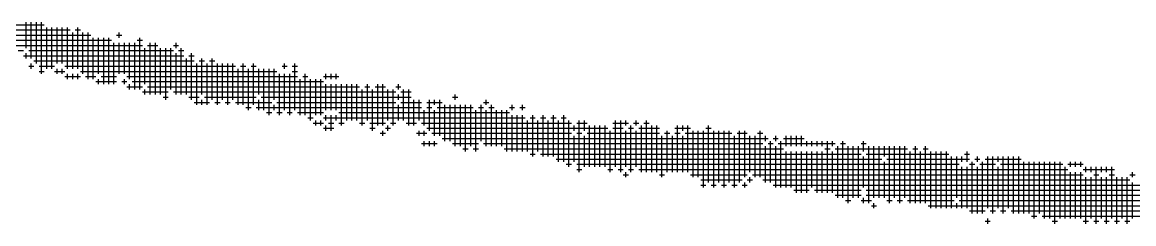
# Model space of a CAD drawing. Header units: feet. Extents: x 0 to 504600, y 0 to 356400.
# Drawn here: x 320364 to 321583, y 15831 to 16052 of the extents above; entities that cross this region are included whole.
import ezdxf

# ---------------------------------------------------------------- set-up
doc = ezdxf.new("R2010")
doc.units = ezdxf.units.FT
doc.header["$LTSCALE"] = 600
doc.header["$MEASUREMENT"] = 0
doc.layers.add('CX-COMM', color=3, linetype='CONTINUOUS')

msp = doc.modelspace()

# ---------------------------------------------------------------- linework, layer by layer
at = {"layer": 'CX-COMM'}
for p, q in [((320178.2, 16049.3, 14725.6), (320388, 16049.3, 14725.6)), ((320183.9, 16043.6, 14725.6), (320416.3, 16043.6, 14725.6)), ((320368.1, 16023.7, 14725.6), (320368.1, 16052.1, 14725.6)), ((320373.8, 16012.4, 14725.6), (320373.8, 16052.1, 14725.6)), ((320379.5, 16006.7, 14725.6), (320379.5, 16052.1, 14725.6)), ((320385.1, 15995.4, 14725.6), (320385.1, 16052.1, 14725.6)), ((320390.8, 16001.1, 14725.6), (320390.8, 16046.4, 14725.6)), ((320396.5, 16001.1, 14725.6), (320396.5, 16046.4, 14725.6)), ((320402.2, 16006.7, 14725.6), (320402.2, 16046.4, 14725.6)), ((320407.8, 16006.7, 14725.6), (320407.8, 16046.4, 14725.6)), ((320413.5, 16001.1, 14725.6), (320413.5, 16046.4, 14725.6)), ((320422, 16043.6, 14725.6), (320427.7, 16043.6, 14725.6)), ((320424.8, 16001.1, 14725.6), (320424.8, 16046.4, 14725.6)), ((320246.2, 16037.9, 14725.6), (320439, 16037.9, 14725.6)), ((320274.6, 16032.3, 14725.6), (320461.7, 16032.3, 14725.6)), ((320419.2, 16001.1, 14725.6), (320419.2, 16040.8, 14725.6)), ((320430.5, 15995.4, 14725.6), (320430.5, 16040.8, 14725.6)), ((320436.2, 15989.7, 14725.6), (320436.2, 16040.8, 14725.6)), ((320441.8, 15989.7, 14725.6), (320441.8, 16035.1, 14725.6)), ((320447.5, 15995.4, 14725.6), (320447.5, 16035.1, 14725.6)), ((320453.2, 15984.1, 14725.6), (320453.2, 16035.1, 14725.6)), ((320458.9, 15984.1, 14725.6), (320458.9, 16035.1, 14725.6)), ((320467.4, 16037.9, 14725.6), (320473, 16037.9, 14725.6)), ((320470.2, 16035.1, 14725.6), (320470.2, 16040.8, 14725.6)), ((320490, 16032.3, 14725.6), (320495.7, 16032.3, 14725.6)), ((320492.9, 15978.4, 14725.6), (320492.9, 16035.1, 14725.6)), ((320257.6, 16026.6, 14725.6), (320495.7, 16026.6, 14725.6)), ((320359.6, 16020.9, 14725.6), (320365.3, 16020.9, 14725.6)), ((320371, 16020.9, 14725.6), (320529.7, 16020.9, 14725.6)), ((320464.5, 15984.1, 14725.6), (320464.5, 16029.4, 14725.6)), ((320470.2, 15995.4, 14725.6), (320470.2, 16029.4, 14725.6)), ((320475.9, 15995.4, 14725.6), (320475.9, 16029.4, 14725.6)), ((320481.5, 15989.7, 14725.6), (320481.5, 16029.4, 14725.6)), ((320487.2, 15978.4, 14725.6), (320487.2, 16029.4, 14725.6)), ((320498.5, 15984.1, 14725.6), (320498.5, 16023.7, 14725.6)), ((320501.4, 16026.6, 14725.6), (320512.7, 16026.6, 14725.6)), ((320504.2, 15972.7, 14725.6), (320504.2, 16029.4, 14725.6)), ((320509.9, 15972.7, 14725.6), (320509.9, 16029.4, 14725.6)), ((320515.6, 15972.7, 14725.6), (320515.6, 16023.7, 14725.6)), ((320521.2, 15967, 14725.6), (320521.2, 16023.7, 14725.6)), ((320526.9, 15978.4, 14725.6), (320526.9, 16023.7, 14725.6)), ((320529.7, 16026.6, 14725.6), (320535.4, 16026.6, 14725.6)), ((320532.6, 16023.7, 14725.6), (320532.6, 16029.4, 14725.6)), ((320535.4, 16020.9, 14725.6), (320541.1, 16020.9, 14725.6)), ((320538.2, 15972.7, 14725.6), (320538.2, 16023.7, 14725.6)), ((320365.3, 16015.2, 14725.6), (320541.1, 16015.2, 14725.6)), ((320368.1, 16012.4, 14725.6), (320368.1, 16018.1, 14725.6)), ((320373.8, 16001.1, 14725.6), (320373.8, 16006.7, 14725.6)), ((320376.6, 16009.6, 14725.6), (320552.4, 16009.6, 14725.6)), ((320532.6, 15972.7, 14725.6), (320532.6, 16018.1, 14725.6)), ((320543.9, 15972.7, 14725.6), (320543.9, 16012.4, 14725.6)), ((320546.7, 16015.2, 14725.6), (320552.4, 16015.2, 14725.6)), ((320549.6, 15967, 14725.6), (320549.6, 16018.1, 14725.6)), ((320555.2, 15961.4, 14725.6), (320555.2, 16006.7, 14725.6)), ((320558.1, 16009.6, 14725.6), (320563.7, 16009.6, 14725.6)), ((320560.9, 15972.7, 14725.6), (320560.9, 16012.4, 14725.6)), ((320566.6, 15961.4, 14725.6), (320566.6, 16006.7, 14725.6)), ((320569.4, 16009.6, 14725.6), (320575.1, 16009.6, 14725.6)), ((320572.3, 15967, 14725.6), (320572.3, 16012.4, 14725.6)), ((320577.9, 15961.4, 14725.6), (320577.9, 16006.7, 14725.6)), ((320583.6, 15967, 14725.6), (320583.6, 16006.7, 14725.6)), ((320589.3, 15961.4, 14725.6), (320589.3, 16006.7, 14725.6)), ((320594.9, 15967, 14725.6), (320594.9, 16006.7, 14725.6)), ((320606.3, 15961.4, 14725.6), (320606.3, 16006.7, 14725.6)), ((320617.6, 15961.4, 14725.6), (320617.6, 16006.7, 14725.6)), ((320651.6, 16001.1, 14725.6), (320651.6, 16006.7, 14725.6)), ((320663, 15955.7, 14725.6), (320663, 16006.7, 14725.6)), ((320371, 16003.9, 14725.6), (320376.6, 16003.9, 14725.6)), ((320382.3, 16003.9, 14725.6), (320399.3, 16003.9, 14725.6)), ((320382.3, 15998.2, 14725.6), (320388, 15998.2, 14725.6)), ((320399.3, 15998.2, 14725.6), (320410.7, 15998.2, 14725.6)), ((320402.2, 15995.4, 14725.6), (320402.2, 16001.1, 14725.6)), ((320407.8, 15995.4, 14725.6), (320407.8, 16001.1, 14725.6)), ((320410.7, 16003.9, 14725.6), (320597.8, 16003.9, 14725.6)), ((320413.5, 15989.7, 14725.6), (320413.5, 15995.4, 14725.6)), ((320419.2, 15989.7, 14725.6), (320419.2, 15995.4, 14725.6)), ((320424.8, 15989.7, 14725.6), (320424.8, 15995.4, 14725.6)), ((320427.7, 15998.2, 14725.6), (320643.1, 15998.2, 14725.6)), ((320600.6, 15961.4, 14725.6), (320600.6, 16001.1, 14725.6)), ((320603.4, 16003.9, 14725.6), (320609.1, 16003.9, 14725.6)), ((320611.9, 15955.7, 14725.6), (320611.9, 16001.1, 14725.6)), ((320614.8, 16003.9, 14725.6), (320620.4, 16003.9, 14725.6)), ((320623.3, 15972.7, 14725.6), (320623.3, 16001.1, 14725.6)), ((320629, 15955.7, 14725.6), (320629, 16001.1, 14725.6)), ((320634.6, 15950, 14725.6), (320634.6, 16001.1, 14725.6)), ((320640.3, 15967, 14725.6), (320640.3, 16001.1, 14725.6)), ((320646, 15950, 14725.6), (320646, 15995.4, 14725.6)), ((320648.8, 16003.9, 14725.6), (320654.5, 16003.9, 14725.6)), ((320651.6, 15955.7, 14725.6), (320651.6, 15995.4, 14725.6)), ((320657.3, 15950, 14725.6), (320657.3, 15995.4, 14725.6)), ((320660.1, 16003.9, 14725.6), (320665.8, 16003.9, 14725.6)), ((320660.1, 15998.2, 14725.6), (320665.8, 15998.2, 14725.6)), ((320674.3, 15950, 14725.6), (320674.3, 15995.4, 14725.6)), ((320697, 15989.7, 14725.6), (320697, 15995.4, 14725.6)), ((320702.7, 15989.7, 14725.6), (320702.7, 15995.4, 14725.6)), ((320708.3, 15989.7, 14725.6), (320708.3, 15995.4, 14725.6)), ((320410.7, 15992.6, 14725.6), (320427.7, 15992.6, 14725.6)), ((320433.3, 15992.6, 14725.6), (320444.7, 15992.6, 14725.6)), ((320444.7, 15986.9, 14725.6), (320467.4, 15986.9, 14725.6)), ((320447.5, 15984.1, 14725.6), (320447.5, 15989.7, 14725.6)), ((320450.3, 15992.6, 14725.6), (320467.4, 15992.6, 14725.6)), ((320473, 15986.9, 14725.6), (320478.7, 15986.9, 14725.6)), ((320475.9, 15984.1, 14725.6), (320475.9, 15989.7, 14725.6)), ((320478.7, 15992.6, 14725.6), (320665.8, 15992.6, 14725.6)), ((320481.5, 15978.4, 14725.6), (320481.5, 15984.1, 14725.6)), ((320484.4, 15986.9, 14725.6), (320694.2, 15986.9, 14725.6)), ((320668.6, 15950, 14725.6), (320668.6, 15989.7, 14725.6)), ((320671.5, 15992.6, 14725.6), (320677.1, 15992.6, 14725.6)), ((320680, 15944.4, 14725.6), (320680, 15989.7, 14725.6)), ((320685.7, 15950, 14725.6), (320685.7, 15989.7, 14725.6)), ((320691.3, 15950, 14725.6), (320691.3, 15989.7, 14725.6)), ((320694.2, 15992.6, 14725.6), (320711.2, 15992.6, 14725.6)), ((320697, 15955.7, 14725.6), (320697, 15984.1, 14725.6)), ((320702.7, 15955.7, 14725.6), (320702.7, 15984.1, 14725.6)), ((320708.3, 15955.7, 14725.6), (320708.3, 15984.1, 14725.6)), ((320714, 15938.7, 14725.6), (320714, 15984.1, 14725.6)), ((320719.7, 15944.4, 14725.6), (320719.7, 15984.1, 14725.6)), ((320725.3, 15944.4, 14725.6), (320725.3, 15984.1, 14725.6)), ((320731, 15944.4, 14725.6), (320731, 15984.1, 14725.6)), ((320742.4, 15944.4, 14725.6), (320742.4, 15984.1, 14725.6)), ((320753.7, 15938.7, 14725.6), (320753.7, 15984.1, 14725.6)), ((320759.4, 15938.7, 14725.6), (320759.4, 15984.1, 14725.6)), ((320776.4, 15978.4, 14725.6), (320776.4, 15984.1, 14725.6)), ((320478.7, 15981.2, 14725.6), (320495.7, 15981.2, 14725.6)), ((320495.7, 15975.6, 14725.6), (320524.1, 15975.6, 14725.6)), ((320498.5, 15972.7, 14725.6), (320498.5, 15978.4, 14725.6)), ((320501.4, 15981.2, 14725.6), (320733.8, 15981.2, 14725.6)), ((320518.4, 15969.9, 14725.6), (320524.1, 15969.9, 14725.6)), ((320529.7, 15975.6, 14725.6), (320773.5, 15975.6, 14725.6)), ((320546.7, 15969.9, 14725.6), (320558.1, 15969.9, 14725.6)), ((320563.7, 15969.9, 14725.6), (320620.4, 15969.9, 14725.6)), ((320626.1, 15969.9, 14725.6), (320790.5, 15969.9, 14725.6)), ((320736.7, 15938.7, 14725.6), (320736.7, 15978.4, 14725.6)), ((320739.5, 15981.2, 14725.6), (320745.2, 15981.2, 14725.6)), ((320748, 15933, 14725.6), (320748, 15978.4, 14725.6)), ((320750.9, 15981.2, 14725.6), (320762.2, 15981.2, 14725.6)), ((320765, 15944.4, 14725.6), (320765, 15978.4, 14725.6)), ((320770.7, 15938.7, 14725.6), (320770.7, 15978.4, 14725.6)), ((320773.5, 15981.2, 14725.6), (320779.2, 15981.2, 14725.6)), ((320776.4, 15967, 14725.6), (320776.4, 15972.7, 14725.6)), ((320779.2, 15975.6, 14725.6), (320790.5, 15975.6, 14725.6)), ((320782, 15944.4, 14725.6), (320782, 15978.4, 14725.6)), ((320787.7, 15938.7, 14725.6), (320787.7, 15978.4, 14725.6)), ((320835.9, 15969.9, 14725.6), (320841.6, 15969.9, 14725.6)), ((320838.7, 15967, 14725.6), (320838.7, 15972.7, 14725.6)), ((320552.4, 15964.2, 14725.6), (320569.4, 15964.2, 14725.6)), ((320560.9, 15961.4, 14725.6), (320560.9, 15967, 14725.6)), ((320575.1, 15964.2, 14725.6), (320580.8, 15964.2, 14725.6)), ((320586.4, 15964.2, 14725.6), (320592.1, 15964.2, 14725.6)), ((320597.8, 15964.2, 14725.6), (320637.5, 15964.2, 14725.6)), ((320609.1, 15958.5, 14725.6), (320614.8, 15958.5, 14725.6)), ((320620.4, 15958.5, 14725.6), (320801.9, 15958.5, 14725.6)), ((320623.3, 15955.7, 14725.6), (320623.3, 15967, 14725.6)), ((320640.3, 15955.7, 14725.6), (320640.3, 15961.4, 14725.6)), ((320643.1, 15964.2, 14725.6), (320773.5, 15964.2, 14725.6)), ((320776.4, 15944.4, 14725.6), (320776.4, 15961.4, 14725.6)), ((320779.2, 15964.2, 14725.6), (320801.9, 15964.2, 14725.6)), ((320793.4, 15938.7, 14725.6), (320793.4, 15967, 14725.6)), ((320799.1, 15944.4, 14725.6), (320799.1, 15967, 14725.6)), ((320807.6, 15964.2, 14725.6), (320824.6, 15964.2, 14725.6)), ((320807.6, 15958.5, 14725.6), (320813.2, 15958.5, 14725.6)), ((320810.4, 15933, 14725.6), (320810.4, 15967, 14725.6)), ((320816.1, 15961.4, 14725.6), (320816.1, 15967, 14725.6)), ((320818.9, 15958.5, 14725.6), (320858.6, 15958.5, 14725.6)), ((320821.7, 15927.4, 14725.6), (320821.7, 15967, 14725.6)), ((320827.4, 15921.7, 14725.6), (320827.4, 15961.4, 14725.6)), ((320833.1, 15921.7, 14725.6), (320833.1, 15961.4, 14725.6)), ((320838.7, 15916, 14725.6), (320838.7, 15961.4, 14725.6)), ((320844.4, 15916, 14725.6), (320844.4, 15961.4, 14725.6)), ((320850.1, 15910.3, 14725.6), (320850.1, 15961.4, 14725.6)), ((320855.8, 15916, 14725.6), (320855.8, 15961.4, 14725.6)), ((320864.3, 15958.5, 14725.6), (320869.9, 15958.5, 14725.6)), ((320867.1, 15921.7, 14725.6), (320867.1, 15961.4, 14725.6)), ((320869.9, 15964.2, 14725.6), (320875.6, 15964.2, 14725.6)), ((320872.8, 15961.4, 14725.6), (320872.8, 15967, 14725.6)), ((320875.6, 15958.5, 14725.6), (320881.3, 15958.5, 14725.6)), ((320878.4, 15916, 14725.6), (320878.4, 15961.4, 14725.6)), ((320898.3, 15958.5, 14725.6), (320903.9, 15958.5, 14725.6)), ((320901.1, 15955.7, 14725.6), (320901.1, 15961.4, 14725.6)), ((320909.6, 15958.5, 14725.6), (320915.3, 15958.5, 14725.6)), ((320912.5, 15955.7, 14725.6), (320912.5, 15961.4, 14725.6)), ((320631.8, 15952.9, 14725.6), (320637.5, 15952.9, 14725.6)), ((320643.1, 15952.9, 14725.6), (320648.8, 15952.9, 14725.6)), ((320654.5, 15952.9, 14725.6), (320660.1, 15952.9, 14725.6)), ((320665.8, 15952.9, 14725.6), (320694.2, 15952.9, 14725.6)), ((320677.1, 15947.2, 14725.6), (320682.8, 15947.2, 14725.6)), ((320694.2, 15947.2, 14725.6), (320915.3, 15947.2, 14725.6)), ((320697, 15944.4, 14725.6), (320697, 15950, 14725.6)), ((320702.7, 15933, 14725.6), (320702.7, 15950, 14725.6)), ((320708.3, 15944.4, 14725.6), (320708.3, 15950, 14725.6)), ((320711.2, 15952.9, 14725.6), (320898.3, 15952.9, 14725.6)), ((320804.7, 15938.7, 14725.6), (320804.7, 15955.7, 14725.6)), ((320816.1, 15927.4, 14725.6), (320816.1, 15955.7, 14725.6)), ((320861.4, 15910.3, 14725.6), (320861.4, 15955.7, 14725.6)), ((320872.8, 15916, 14725.6), (320872.8, 15955.7, 14725.6)), ((320884.1, 15916, 14725.6), (320884.1, 15955.7, 14725.6)), ((320889.8, 15916, 14725.6), (320889.8, 15955.7, 14725.6)), ((320895.4, 15910.3, 14725.6), (320895.4, 15955.7, 14725.6)), ((320901.1, 15910.3, 14725.6), (320901.1, 15950, 14725.6)), ((320906.8, 15910.3, 14725.6), (320906.8, 15950, 14725.6)), ((320912.5, 15910.3, 14725.6), (320912.5, 15950, 14725.6)), ((320921, 15947.2, 14725.6), (320926.6, 15947.2, 14725.6)), ((320923.8, 15904.7, 14725.6), (320923.8, 15950, 14725.6)), ((320932.3, 15947.2, 14725.6), (320938, 15947.2, 14725.6)), ((320935.1, 15904.7, 14725.6), (320935.1, 15950, 14725.6)), ((320943.6, 15947.2, 14725.6), (320949.3, 15947.2, 14725.6)), ((320946.5, 15904.7, 14725.6), (320946.5, 15950, 14725.6)), ((320955, 15947.2, 14725.6), (320960.6, 15947.2, 14725.6)), ((320957.8, 15899, 14725.6), (320957.8, 15950, 14725.6)), ((320682.8, 15941.5, 14725.6), (320694.2, 15941.5, 14725.6)), ((320685.7, 15938.7, 14725.6), (320685.7, 15944.4, 14725.6)), ((320691.3, 15938.7, 14725.6), (320691.3, 15944.4, 14725.6)), ((320694.2, 15935.9, 14725.6), (320705.5, 15935.9, 14725.6)), ((320697, 15933, 14725.6), (320697, 15938.7, 14725.6)), ((320699.8, 15941.5, 14725.6), (320705.5, 15941.5, 14725.6)), ((320711.2, 15941.5, 14725.6), (320716.8, 15941.5, 14725.6)), ((320733.8, 15941.5, 14725.6), (320739.5, 15941.5, 14725.6)), ((320745.2, 15941.5, 14725.6), (320762.2, 15941.5, 14725.6)), ((320745.2, 15935.9, 14725.6), (320750.9, 15935.9, 14725.6)), ((320759.4, 15927.4, 14725.6), (320759.4, 15933, 14725.6)), ((320762.2, 15935.9, 14725.6), (320767.9, 15935.9, 14725.6)), ((320765, 15933, 14725.6), (320765, 15938.7, 14725.6)), ((320767.9, 15941.5, 14725.6), (320773.5, 15941.5, 14725.6)), ((320784.9, 15941.5, 14725.6), (320796.2, 15941.5, 14725.6)), ((320799.1, 15927.4, 14725.6), (320799.1, 15933, 14725.6)), ((320801.9, 15941.5, 14725.6), (320966.3, 15941.5, 14725.6)), ((320804.7, 15927.4, 14725.6), (320804.7, 15933, 14725.6)), ((320807.6, 15935.9, 14725.6), (321006, 15935.9, 14725.6)), ((320918.1, 15910.3, 14725.6), (320918.1, 15944.4, 14725.6)), ((320929.5, 15910.3, 14725.6), (320929.5, 15944.4, 14725.6)), ((320940.8, 15904.7, 14725.6), (320940.8, 15944.4, 14725.6)), ((320952.1, 15899, 14725.6), (320952.1, 15944.4, 14725.6)), ((320963.5, 15893.3, 14725.6), (320963.5, 15944.4, 14725.6)), ((320969.2, 15933, 14725.6), (320969.2, 15938.7, 14725.6)), ((320972, 15941.5, 14725.6), (320983.3, 15941.5, 14725.6)), ((320974.8, 15887.7, 14725.6), (320974.8, 15944.4, 14725.6)), ((320980.5, 15933, 14725.6), (320980.5, 15944.4, 14725.6)), ((320986.2, 15893.3, 14725.6), (320986.2, 15938.7, 14725.6)), ((320991.8, 15893.3, 14725.6), (320991.8, 15938.7, 14725.6)), ((320997.5, 15893.3, 14725.6), (320997.5, 15938.7, 14725.6)), ((321003.2, 15893.3, 14725.6), (321003.2, 15938.7, 14725.6)), ((321008.8, 15887.7, 14725.6), (321008.8, 15933, 14725.6)), ((321011.7, 15941.5, 14725.6), (321028.7, 15941.5, 14725.6)), ((321011.7, 15935.9, 14725.6), (321023, 15935.9, 14725.6)), ((321014.5, 15893.3, 14725.6), (321014.5, 15944.4, 14725.6)), ((321020.2, 15887.7, 14725.6), (321020.2, 15944.4, 14725.6)), ((321025.9, 15938.7, 14725.6), (321025.9, 15944.4, 14725.6)), ((321025.9, 15893.3, 14725.6), (321025.9, 15933, 14725.6)), ((321028.7, 15935.9, 14725.6), (321034.4, 15935.9, 14725.6)), ((321031.5, 15887.7, 14725.6), (321031.5, 15938.7, 14725.6)), ((321034.4, 15941.5, 14725.6), (321040, 15941.5, 14725.6)), ((321037.2, 15938.7, 14725.6), (321037.2, 15944.4, 14725.6)), ((321037.2, 15893.3, 14725.6), (321037.2, 15933, 14725.6)), ((321040, 15935.9, 14725.6), (321062.7, 15935.9, 14725.6)), ((321042.9, 15887.7, 14725.6), (321042.9, 15938.7, 14725.6)), ((321045.7, 15941.5, 14725.6), (321051.4, 15941.5, 14725.6)), ((321048.5, 15887.7, 14725.6), (321048.5, 15944.4, 14725.6)), ((321054.2, 15887.7, 14725.6), (321054.2, 15938.7, 14725.6)), ((321059.9, 15887.7, 14725.6), (321059.9, 15938.7, 14725.6)), ((321071.2, 15887.7, 14725.6), (321071.2, 15933, 14725.6)), ((321079.7, 15935.9, 14725.6), (321096.7, 15935.9, 14725.6)), ((321082.6, 15887.7, 14725.6), (321082.6, 15938.7, 14725.6)), ((321088.2, 15933, 14725.6), (321088.2, 15938.7, 14725.6)), ((321093.9, 15887.7, 14725.6), (321093.9, 15938.7, 14725.6)), ((321099.6, 15882, 14725.6), (321099.6, 15933, 14725.6)), ((321105.2, 15882, 14725.6), (321105.2, 15933, 14725.6)), ((321110.9, 15870.7, 14725.6), (321110.9, 15933, 14725.6)), ((321113.7, 15935.9, 14725.6), (321119.4, 15935.9, 14725.6)), ((321116.6, 15876.3, 14725.6), (321116.6, 15938.7, 14725.6)), ((321122.2, 15870.7, 14725.6), (321122.2, 15933, 14725.6)), ((321127.9, 15876.3, 14725.6), (321127.9, 15933, 14725.6)), ((321133.6, 15870.7, 14725.6), (321133.6, 15933, 14725.6)), ((321139.3, 15876.3, 14725.6), (321139.3, 15933, 14725.6)), ((321150.6, 15876.3, 14725.6), (321150.6, 15933, 14725.6)), ((321156.3, 15882, 14725.6), (321156.3, 15933, 14725.6)), ((321173.3, 15882, 14725.6), (321173.3, 15933, 14725.6)), ((320756.5, 15930.2, 14725.6), (320762.2, 15930.2, 14725.6)), ((320796.2, 15930.2, 14725.6), (320807.6, 15930.2, 14725.6)), ((320804.7, 15916, 14725.6), (320804.7, 15921.7, 14725.6)), ((320810.4, 15916, 14725.6), (320810.4, 15921.7, 14725.6)), ((320813.2, 15930.2, 14725.6), (320966.3, 15930.2, 14725.6)), ((320816.1, 15916, 14725.6), (320816.1, 15921.7, 14725.6)), ((320824.6, 15924.5, 14725.6), (321181.8, 15924.5, 14725.6)), ((320969.2, 15899, 14725.6), (320969.2, 15927.4, 14725.6)), ((320972, 15930.2, 14725.6), (320977.7, 15930.2, 14725.6)), ((320980.5, 15893.3, 14725.6), (320980.5, 15927.4, 14725.6)), ((320983.3, 15930.2, 14725.6), (321062.7, 15930.2, 14725.6)), ((321065.5, 15882, 14725.6), (321065.5, 15927.4, 14725.6)), ((321068.4, 15930.2, 14725.6), (321074, 15930.2, 14725.6)), ((321076.9, 15887.7, 14725.6), (321076.9, 15927.4, 14725.6)), ((321079.7, 15930.2, 14725.6), (321085.4, 15930.2, 14725.6)), ((321088.2, 15887.7, 14725.6), (321088.2, 15927.4, 14725.6)), ((321091.1, 15930.2, 14725.6), (321142.1, 15930.2, 14725.6)), ((321144.9, 15870.7, 14725.6), (321144.9, 15927.4, 14725.6)), ((321147.8, 15930.2, 14725.6), (321159.1, 15930.2, 14725.6)), ((321161.9, 15887.7, 14725.6), (321161.9, 15927.4, 14725.6)), ((321167.6, 15882, 14725.6), (321167.6, 15927.4, 14725.6)), ((321170.4, 15930.2, 14725.6), (321176.1, 15930.2, 14725.6)), ((321178.9, 15921.7, 14725.6), (321178.9, 15927.4, 14725.6)), ((321184.6, 15876.3, 14725.6), (321184.6, 15921.7, 14725.6)), ((321187.4, 15924.5, 14725.6), (321193.1, 15924.5, 14725.6)), ((321190.3, 15921.7, 14725.6), (321190.3, 15927.4, 14725.6)), ((321196, 15870.7, 14725.6), (321196, 15921.7, 14725.6)), ((321198.8, 15924.5, 14725.6), (321221.5, 15924.5, 14725.6)), ((321201.6, 15916, 14725.6), (321201.6, 15927.4, 14725.6)), ((321207.3, 15916, 14725.6), (321207.3, 15927.4, 14725.6)), ((321213, 15916, 14725.6), (321213, 15927.4, 14725.6)), ((321218.6, 15916, 14725.6), (321218.6, 15927.4, 14725.6)), ((321224.3, 15916, 14725.6), (321224.3, 15921.7, 14725.6)), ((321230, 15916, 14725.6), (321230, 15921.7, 14725.6)), ((321235.6, 15916, 14725.6), (321235.6, 15921.7, 14725.6)), ((321241.3, 15916, 14725.6), (321241.3, 15921.7, 14725.6)), ((321247, 15865, 14725.6), (321247, 15921.7, 14725.6)), ((321252.7, 15916, 14725.6), (321252.7, 15921.7, 14725.6)), ((321264, 15859.3, 14725.6), (321264, 15921.7, 14725.6)), ((321286.7, 15910.3, 14725.6), (321286.7, 15921.7, 14725.6)), ((320801.9, 15918.9, 14725.6), (320818.9, 15918.9, 14725.6)), ((320835.9, 15918.9, 14725.6), (320864.3, 15918.9, 14725.6)), ((320847.2, 15913.2, 14725.6), (320852.9, 15913.2, 14725.6)), ((320858.6, 15913.2, 14725.6), (320864.3, 15913.2, 14725.6)), ((320869.9, 15918.9, 14725.6), (321176.1, 15918.9, 14725.6)), ((320892.6, 15913.2, 14725.6), (321198.8, 15913.2, 14725.6)), ((321178.9, 15876.3, 14725.6), (321178.9, 15916, 14725.6)), ((321181.8, 15918.9, 14725.6), (321187.4, 15918.9, 14725.6)), ((321190.3, 15870.7, 14725.6), (321190.3, 15916, 14725.6)), ((321193.1, 15918.9, 14725.6), (321255.5, 15918.9, 14725.6)), ((321201.6, 15870.7, 14725.6), (321201.6, 15910.3, 14725.6)), ((321207.3, 15870.7, 14725.6), (321207.3, 15910.3, 14725.6)), ((321213, 15865, 14725.6), (321213, 15910.3, 14725.6)), ((321218.6, 15865, 14725.6), (321218.6, 15910.3, 14725.6)), ((321224.3, 15865, 14725.6), (321224.3, 15910.3, 14725.6)), ((321230, 15870.7, 14725.6), (321230, 15910.3, 14725.6)), ((321235.6, 15865, 14725.6), (321235.6, 15910.3, 14725.6)), ((321241.3, 15865, 14725.6), (321241.3, 15910.3, 14725.6)), ((321244.1, 15913.2, 14725.6), (321249.8, 15913.2, 14725.6)), ((321252.7, 15865, 14725.6), (321252.7, 15910.3, 14725.6)), ((321255.5, 15913.2, 14725.6), (321334.9, 15913.2, 14725.6)), ((321258.3, 15859.3, 14725.6), (321258.3, 15916, 14725.6)), ((321261.2, 15918.9, 14725.6), (321266.8, 15918.9, 14725.6)), ((321269.7, 15853.6, 14725.6), (321269.7, 15916, 14725.6)), ((321275.3, 15859.3, 14725.6), (321275.3, 15916, 14725.6)), ((321281, 15859.3, 14725.6), (321281, 15916, 14725.6)), ((321283.8, 15918.9, 14725.6), (321289.5, 15918.9, 14725.6)), ((321292.3, 15853.6, 14725.6), (321292.3, 15916, 14725.6)), ((321298, 15859.3, 14725.6), (321298, 15916, 14725.6)), ((321303.7, 15859.3, 14725.6), (321303.7, 15916, 14725.6)), ((321309.4, 15904.7, 14725.6), (321309.4, 15916, 14725.6)), ((321315, 15853.6, 14725.6), (321315, 15916, 14725.6)), ((321320.7, 15859.3, 14725.6), (321320.7, 15916, 14725.6)), ((321326.4, 15853.6, 14725.6), (321326.4, 15916, 14725.6)), ((321332, 15859.3, 14725.6), (321332, 15916, 14725.6)), ((321337.7, 15853.6, 14725.6), (321337.7, 15910.3, 14725.6)), ((321340.5, 15913.2, 14725.6), (321346.2, 15913.2, 14725.6)), ((321343.4, 15853.6, 14725.6), (321343.4, 15916, 14725.6)), ((321349, 15853.6, 14725.6), (321349, 15910.3, 14725.6)), ((321351.9, 15913.2, 14725.6), (321357.5, 15913.2, 14725.6)), ((321354.7, 15853.6, 14725.6), (321354.7, 15916, 14725.6)), ((321360.4, 15848, 14725.6), (321360.4, 15910.3, 14725.6)), ((321366.1, 15848, 14725.6), (321366.1, 15910.3, 14725.6)), ((321371.7, 15848, 14725.6), (321371.7, 15910.3, 14725.6)), ((321377.4, 15848, 14725.6), (321377.4, 15910.3, 14725.6)), ((321400.1, 15899, 14725.6), (321400.1, 15910.3, 14725.6)), ((320921, 15907.5, 14725.6), (320926.6, 15907.5, 14725.6)), ((320932.3, 15907.5, 14725.6), (321283.8, 15907.5, 14725.6)), ((320949.3, 15901.8, 14725.6), (321306.5, 15901.8, 14725.6)), ((321286.7, 15870.7, 14725.6), (321286.7, 15904.7, 14725.6)), ((321289.5, 15907.5, 14725.6), (321380.2, 15907.5, 14725.6)), ((321309.4, 15859.3, 14725.6), (321309.4, 15899, 14725.6)), ((321312.2, 15901.8, 14725.6), (321402.9, 15901.8, 14725.6)), ((321383.1, 15848, 14725.6), (321383.1, 15904.7, 14725.6)), ((321388.7, 15859.3, 14725.6), (321388.7, 15904.7, 14725.6)), ((321394.4, 15899, 14725.6), (321394.4, 15904.7, 14725.6)), ((321397.2, 15907.5, 14725.6), (321402.9, 15907.5, 14725.6)), ((321405.7, 15842.3, 14725.6), (321405.7, 15899, 14725.6)), ((321408.6, 15901.8, 14725.6), (321414.2, 15901.8, 14725.6)), ((321411.4, 15899, 14725.6), (321411.4, 15904.7, 14725.6)), ((321417.1, 15842.3, 14725.6), (321417.1, 15899, 14725.6)), ((321419.9, 15901.8, 14725.6), (321459.6, 15901.8, 14725.6)), ((321422.8, 15848, 14725.6), (321422.8, 15904.7, 14725.6)), ((321428.4, 15842.3, 14725.6), (321428.4, 15904.7, 14725.6)), ((321434.1, 15899, 14725.6), (321434.1, 15904.7, 14725.6)), ((321439.8, 15842.3, 14725.6), (321439.8, 15904.7, 14725.6)), ((321445.4, 15848, 14725.6), (321445.4, 15904.7, 14725.6)), ((321451.1, 15842.3, 14725.6), (321451.1, 15904.7, 14725.6)), ((321456.8, 15842.3, 14725.6), (321456.8, 15904.7, 14725.6)), ((321462.4, 15842.3, 14725.6), (321462.4, 15899, 14725.6)), ((321468.1, 15842.3, 14725.6), (321468.1, 15899, 14725.6)), ((321473.8, 15836.6, 14725.6), (321473.8, 15899, 14725.6)), ((321479.5, 15842.3, 14725.6), (321479.5, 15899, 14725.6)), ((321485.1, 15836.6, 14725.6), (321485.1, 15899, 14725.6)), ((321490.8, 15836.6, 14725.6), (321490.8, 15899, 14725.6)), ((321496.5, 15831, 14725.6), (321496.5, 15899, 14725.6)), ((321502.1, 15836.6, 14725.6), (321502.1, 15899, 14725.6)), ((321513.5, 15893.3, 14725.6), (321513.5, 15899, 14725.6)), ((321519.1, 15893.3, 14725.6), (321519.1, 15899, 14725.6)), ((321524.8, 15893.3, 14725.6), (321524.8, 15899, 14725.6)), ((320960.6, 15896.2, 14725.6), (320966.3, 15896.2, 14725.6)), ((320972, 15896.2, 14725.6), (321391.6, 15896.2, 14725.6)), ((320972, 15890.5, 14725.6), (320977.7, 15890.5, 14725.6)), ((321006, 15890.5, 14725.6), (321011.7, 15890.5, 14725.6)), ((321017.3, 15890.5, 14725.6), (321023, 15890.5, 14725.6)), ((321023, 15884.8, 14725.6), (321028.7, 15884.8, 14725.6)), ((321025.9, 15882, 14725.6), (321025.9, 15887.7, 14725.6)), ((321028.7, 15890.5, 14725.6), (321034.4, 15890.5, 14725.6)), ((321040, 15890.5, 14725.6), (321510.6, 15890.5, 14725.6)), ((321062.7, 15884.8, 14725.6), (321068.4, 15884.8, 14725.6)), ((321096.7, 15884.8, 14725.6), (321159.1, 15884.8, 14725.6)), ((321164.8, 15884.8, 14725.6), (321527.6, 15884.8, 14725.6)), ((321394.4, 15848, 14725.6), (321394.4, 15893.3, 14725.6)), ((321400.1, 15848, 14725.6), (321400.1, 15893.3, 14725.6)), ((321402.9, 15896.2, 14725.6), (321408.6, 15896.2, 14725.6)), ((321411.4, 15842.3, 14725.6), (321411.4, 15893.3, 14725.6)), ((321414.2, 15896.2, 14725.6), (321431.3, 15896.2, 14725.6)), ((321434.1, 15848, 14725.6), (321434.1, 15893.3, 14725.6)), ((321436.9, 15896.2, 14725.6), (321505, 15896.2, 14725.6)), ((321507.8, 15836.6, 14725.6), (321507.8, 15893.3, 14725.6)), ((321510.6, 15896.2, 14725.6), (321527.6, 15896.2, 14725.6)), ((321513.5, 15836.6, 14725.6), (321513.5, 15887.7, 14725.6)), ((321519.1, 15836.6, 14725.6), (321519.1, 15887.7, 14725.6)), ((321524.8, 15836.6, 14725.6), (321524.8, 15887.7, 14725.6)), ((321527.6, 15890.5, 14725.6), (321561.7, 15890.5, 14725.6)), ((321530.5, 15887.7, 14725.6), (321530.5, 15893.3, 14725.6)), ((321536.2, 15887.7, 14725.6), (321536.2, 15893.3, 14725.6)), ((321539, 15884.8, 14725.6), (321544.7, 15884.8, 14725.6)), ((321541.8, 15831, 14725.6), (321541.8, 15893.3, 14725.6)), ((321547.5, 15887.7, 14725.6), (321547.5, 15893.3, 14725.6)), ((321553.2, 15887.7, 14725.6), (321553.2, 15893.3, 14725.6)), ((321556, 15884.8, 14725.6), (321561.7, 15884.8, 14725.6)), ((321558.8, 15836.6, 14725.6), (321558.8, 15893.3, 14725.6)), ((321578.7, 15884.8, 14725.6), (321584.3, 15884.8, 14725.6)), ((321581.5, 15882, 14725.6), (321581.5, 15887.7, 14725.6)), ((321108.1, 15879.2, 14725.6), (321153.4, 15879.2, 14725.6)), ((321108.1, 15873.5, 14725.6), (321113.7, 15873.5, 14725.6)), ((321119.4, 15873.5, 14725.6), (321125.1, 15873.5, 14725.6)), ((321130.7, 15873.5, 14725.6), (321136.4, 15873.5, 14725.6)), ((321142.1, 15873.5, 14725.6), (321147.8, 15873.5, 14725.6)), ((321153.4, 15873.5, 14725.6), (321159.1, 15873.5, 14725.6)), ((321156.3, 15870.7, 14725.6), (321156.3, 15876.3, 14725.6)), ((321159.1, 15879.2, 14725.6), (321164.8, 15879.2, 14725.6)), ((321161.9, 15876.3, 14725.6), (321161.9, 15882, 14725.6)), ((321176.1, 15879.2, 14725.6), (321578.7, 15879.2, 14725.6)), ((321187.4, 15873.5, 14725.6), (321658.1, 15873.5, 14725.6)), ((321530.5, 15831, 14725.6), (321530.5, 15882, 14725.6)), ((321536.2, 15836.6, 14725.6), (321536.2, 15882, 14725.6)), ((321547.5, 15836.6, 14725.6), (321547.5, 15882, 14725.6)), ((321553.2, 15831, 14725.6), (321553.2, 15882, 14725.6)), ((321564.5, 15831, 14725.6), (321564.5, 15882, 14725.6)), ((321570.2, 15836.6, 14725.6), (321570.2, 15882, 14725.6)), ((321575.8, 15831, 14725.6), (321575.8, 15882, 14725.6)), ((321581.5, 15836.6, 14725.6), (321581.5, 15876.3, 14725.6)), ((321210.1, 15867.8, 14725.6), (321227.1, 15867.8, 14725.6)), ((321232.8, 15867.8, 14725.6), (321283.8, 15867.8, 14725.6)), ((321255.5, 15862.2, 14725.6), (321283.8, 15862.2, 14725.6)), ((321289.5, 15867.8, 14725.6), (321765.8, 15867.8, 14725.6)), ((321289.5, 15862.2, 14725.6), (321805.5, 15862.2, 14725.6)), ((321266.8, 15856.5, 14725.6), (321272.5, 15856.5, 14725.6)), ((321283.8, 15856.5, 14725.6), (321295.2, 15856.5, 14725.6)), ((321286.7, 15853.6, 14725.6), (321286.7, 15859.3, 14725.6)), ((321295.2, 15850.8, 14725.6), (321300.8, 15850.8, 14725.6)), ((321298, 15848, 14725.6), (321298, 15853.6, 14725.6)), ((321312.2, 15856.5, 14725.6), (321317.9, 15856.5, 14725.6)), ((321323.5, 15856.5, 14725.6), (321329.2, 15856.5, 14725.6)), ((321334.9, 15856.5, 14725.6), (321385.9, 15856.5, 14725.6)), ((321357.5, 15850.8, 14725.6), (321930.2, 15850.8, 14725.6)), ((321388.7, 15848, 14725.6), (321388.7, 15853.6, 14725.6)), ((321391.6, 15856.5, 14725.6), (321896.2, 15856.5, 14725.6)), ((321402.9, 15845.1, 14725.6), (321419.9, 15845.1, 14725.6)), ((321422.8, 15831, 14725.6), (321422.8, 15836.6, 14725.6)), ((321425.6, 15845.1, 14725.6), (321431.3, 15845.1, 14725.6)), ((321436.9, 15845.1, 14725.6), (321442.6, 15845.1, 14725.6)), ((321448.3, 15845.1, 14725.6), (322026.6, 15845.1, 14725.6)), ((321470.9, 15839.5, 14725.6), (321476.6, 15839.5, 14725.6)), ((321482.3, 15839.5, 14725.6), (322707, 15839.5, 14725.6)), ((321419.9, 15833.8, 14725.6), (321425.6, 15833.8, 14725.6)), ((321493.6, 15833.8, 14725.6), (321499.3, 15833.8, 14725.6)), ((321527.6, 15833.8, 14725.6), (321533.3, 15833.8, 14725.6)), ((321539, 15833.8, 14725.6), (321544.7, 15833.8, 14725.6)), ((321550.3, 15833.8, 14725.6), (321556, 15833.8, 14725.6)), ((321561.7, 15833.8, 14725.6), (321567.3, 15833.8, 14725.6)), ((321573, 15833.8, 14725.6), (321578.7, 15833.8, 14725.6))]:
    msp.add_line(p, q, dxfattribs=at)

doc.saveas('drawing.dxf')
